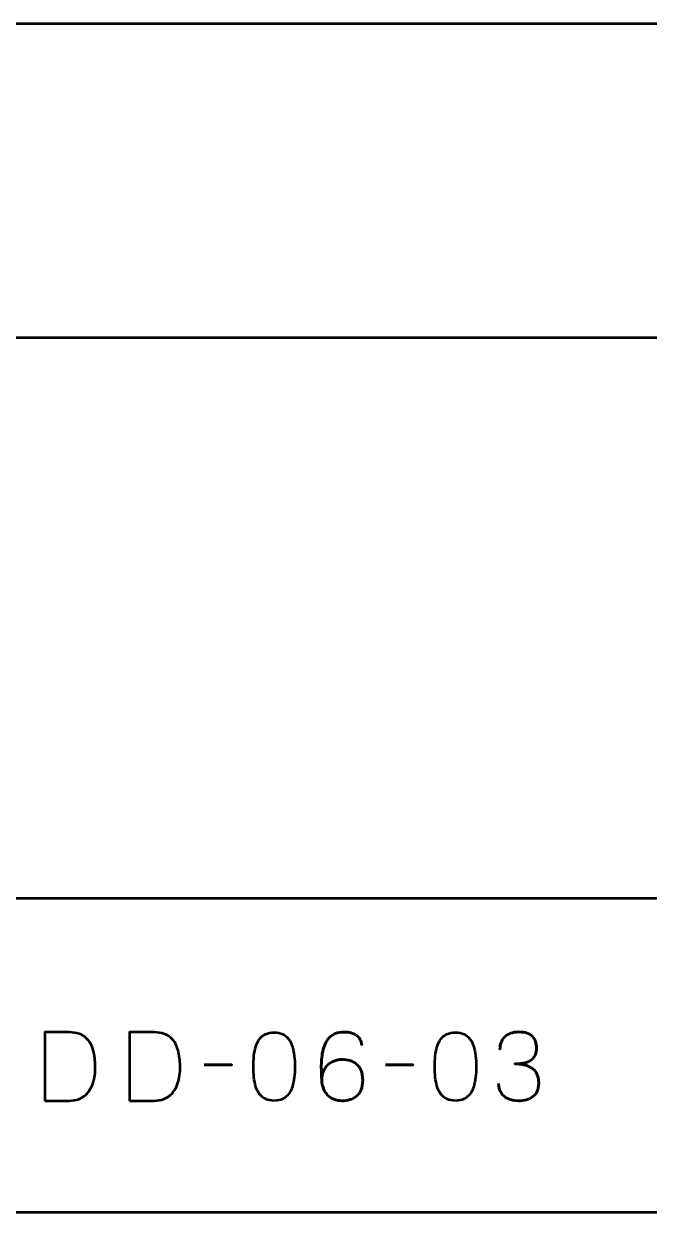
# Model space of a CAD drawing. Header units: centimetres. Extents: x -16.2 to -4.8, y -17.5 to -12.2.
# Drawn here: x -13.29 to -10.5, y -17.5 to -12.2 of the extents above; entities that cross this region are included whole.
import ezdxf

# ---------------------------------------------------------------- set-up
doc = ezdxf.new("R2010")
doc.units = ezdxf.units.CM
doc.header["$MEASUREMENT"] = 0
doc.layers.add('Layer 1', color=7, linetype='Continuous')

msp = doc.modelspace()

# ---------------------------------------------------------------- linework, layer by layer
at = {"layer": 'Layer 1', "color": 250, "lineweight": 53}
msp.add_lwpolyline([(-14.05002, -16.10001), (-6.95002, -16.10001), (-6.95002, -13.60001), (-14.05002, -13.60001), (-14.05002, -16.10001)], close=True, dxfattribs=at)
at = {"layer": 'Layer 1', "lineweight": 53}
msp.add_open_spline([(-15.64992, -12.19997), (-15.64992, -12.19997), (-5.34994, -12.19997), (-5.34994, -12.19997), (-5.34994, -12.19997), (-5.07294, -12.19997), (-4.84998, -12.42306), (-4.84998, -12.70006), (-4.84998, -12.70006), (-4.84998, -12.70006), (-4.84998, -16.99993), (-4.84998, -16.99993), (-4.84998, -16.99993), (-4.84998, -17.27707), (-5.07294, -17.50003), (-5.34994, -17.50003), (-5.34994, -17.50003), (-5.34994, -17.50003), (-15.64992, -17.50003), (-15.64992, -17.50003), (-15.64992, -17.50003), (-15.92692, -17.50003), (-16.15002, -17.27707), (-16.15002, -16.99993), (-16.15002, -16.99993), (-16.15002, -16.99993), (-16.15002, -12.70006), (-16.15002, -12.70006), (-16.15002, -12.70006), (-16.15002, -12.42306), (-15.92692, -12.19997), (-15.64992, -12.19997)], degree=3, knots=[0, 0, 0, 0, 0.125, 0.125, 0.125, 0.125, 0.25, 0.25, 0.25, 0.25, 0.375, 0.375, 0.375, 0.375, 0.5, 0.5, 0.5, 0.5, 0.625, 0.625, 0.625, 0.625, 0.75, 0.75, 0.75, 0.75, 0.875, 0.875, 0.875, 0.875, 1, 1, 1, 1], dxfattribs=at)
at = {"layer": 'Layer 1', "color": 202, "lineweight": 53}
for points, knots in [([(-13.19709, -17.00282), (-13.19709, -17.00282), (-13.19709, -16.6976), (-13.19709, -16.6976), (-13.19709, -16.6976), (-13.19709, -16.6976), (-13.08702, -16.6976), (-13.08702, -16.6976), (-13.08702, -16.6976), (-13.0703, -16.69767), (-13.05584, -16.69986), (-13.04363, -16.70416), (-13.04363, -16.70416), (-13.0315, -16.70846), (-13.0212, -16.71439), (-13.01287, -16.72187), (-13.01287, -16.72187), (-13.00448, -16.72942), (-12.9977, -16.7381), (-12.99241, -16.74783), (-12.99241, -16.74783), (-12.98712, -16.75764), (-12.98303, -16.76808), (-12.98013, -16.77916), (-12.98013, -16.77916), (-12.97724, -16.79017), (-12.9752, -16.80139), (-12.97393, -16.81274), (-12.97393, -16.81274), (-12.97266, -16.8241), (-12.97181, -16.83511), (-12.97146, -16.84576), (-12.97146, -16.84576), (-12.97096, -16.85642), (-12.97131, -16.86764), (-12.97244, -16.87942), (-12.97244, -16.87942), (-12.97357, -16.8912), (-12.97569, -16.90298), (-12.97886, -16.9147), (-12.97886, -16.9147), (-12.98197, -16.92641), (-12.98641, -16.93756), (-12.99213, -16.94807), (-12.99213, -16.94807), (-12.99777, -16.95865), (-13.00497, -16.96804), (-13.01358, -16.97622), (-13.01358, -16.97622), (-13.02226, -16.98441), (-13.03263, -16.9909), (-13.04476, -16.99562), (-13.04476, -16.99562), (-13.0569, -17.00035), (-13.07101, -17.00275), (-13.08702, -17.00282), (-13.08702, -17.00282), (-13.08702, -17.00282), (-13.19709, -17.00282), (-13.19709, -17.00282)], [0, 0, 0, 0, 0.0666667, 0.0666667, 0.0666667, 0.0666667, 0.1333333, 0.1333333, 0.1333333, 0.1333333, 0.2, 0.2, 0.2, 0.2, 0.2666667, 0.2666667, 0.2666667, 0.2666667, 0.3333333, 0.3333333, 0.3333333, 0.3333333, 0.4, 0.4, 0.4, 0.4, 0.4666667, 0.4666667, 0.4666667, 0.4666667, 0.5333333, 0.5333333, 0.5333333, 0.5333333, 0.6, 0.6, 0.6, 0.6, 0.6666667, 0.6666667, 0.6666667, 0.6666667, 0.7333333, 0.7333333, 0.7333333, 0.7333333, 0.8, 0.8, 0.8, 0.8, 0.8666667, 0.8666667, 0.8666667, 0.8666667, 0.9333333, 0.9333333, 0.9333333, 0.9333333, 1, 1, 1, 1]), ([(-13.19709, -17.00282), (-13.19709, -17.00282), (-13.19709, -16.6976), (-13.19709, -16.6976), (-13.19709, -16.6976), (-13.19709, -16.6976), (-13.08702, -16.6976), (-13.08702, -16.6976), (-13.08702, -16.6976), (-13.0703, -16.69767), (-13.05584, -16.69986), (-13.04363, -16.70416), (-13.04363, -16.70416), (-13.0315, -16.70846), (-13.0212, -16.71439), (-13.01287, -16.72187), (-13.01287, -16.72187), (-13.00448, -16.72942), (-12.9977, -16.7381), (-12.99241, -16.74783), (-12.99241, -16.74783), (-12.98712, -16.75764), (-12.98303, -16.76808), (-12.98013, -16.77916), (-12.98013, -16.77916), (-12.97724, -16.79017), (-12.9752, -16.80139), (-12.97393, -16.81274), (-12.97393, -16.81274), (-12.97266, -16.8241), (-12.97181, -16.83511), (-12.97146, -16.84576), (-12.97146, -16.84576), (-12.97096, -16.85642), (-12.97131, -16.86764), (-12.97244, -16.87942), (-12.97244, -16.87942), (-12.97357, -16.8912), (-12.97569, -16.90298), (-12.97886, -16.9147), (-12.97886, -16.9147), (-12.98197, -16.92641), (-12.98641, -16.93756), (-12.99213, -16.94807), (-12.99213, -16.94807), (-12.99777, -16.95865), (-13.00497, -16.96804), (-13.01358, -16.97622), (-13.01358, -16.97622), (-13.02226, -16.98441), (-13.03263, -16.9909), (-13.04476, -16.99562), (-13.04476, -16.99562), (-13.0569, -17.00035), (-13.07101, -17.00275), (-13.08702, -17.00282), (-13.08702, -17.00282), (-13.08702, -17.00282), (-13.19709, -17.00282), (-13.19709, -17.00282)], [0, 0, 0, 0, 0.0666667, 0.0666667, 0.0666667, 0.0666667, 0.1333333, 0.1333333, 0.1333333, 0.1333333, 0.2, 0.2, 0.2, 0.2, 0.2666667, 0.2666667, 0.2666667, 0.2666667, 0.3333333, 0.3333333, 0.3333333, 0.3333333, 0.4, 0.4, 0.4, 0.4, 0.4666667, 0.4666667, 0.4666667, 0.4666667, 0.5333333, 0.5333333, 0.5333333, 0.5333333, 0.6, 0.6, 0.6, 0.6, 0.6666667, 0.6666667, 0.6666667, 0.6666667, 0.7333333, 0.7333333, 0.7333333, 0.7333333, 0.8, 0.8, 0.8, 0.8, 0.8666667, 0.8666667, 0.8666667, 0.8666667, 0.9333333, 0.9333333, 0.9333333, 0.9333333, 1, 1, 1, 1]), ([(-12.81863, -17.00282), (-12.81863, -17.00282), (-12.81863, -16.6976), (-12.81863, -16.6976), (-12.81863, -16.6976), (-12.81863, -16.6976), (-12.70856, -16.6976), (-12.70856, -16.6976), (-12.70856, -16.6976), (-12.69184, -16.69767), (-12.67738, -16.69986), (-12.66517, -16.70416), (-12.66517, -16.70416), (-12.65304, -16.70846), (-12.64274, -16.71439), (-12.63441, -16.72187), (-12.63441, -16.72187), (-12.62602, -16.72942), (-12.61924, -16.7381), (-12.61395, -16.74783), (-12.61395, -16.74783), (-12.60866, -16.75764), (-12.60457, -16.76808), (-12.60167, -16.77916), (-12.60167, -16.77916), (-12.59878, -16.79017), (-12.59674, -16.80139), (-12.59547, -16.81274), (-12.59547, -16.81274), (-12.5942, -16.8241), (-12.59335, -16.83511), (-12.593, -16.84576), (-12.593, -16.84576), (-12.5925, -16.85642), (-12.59285, -16.86764), (-12.59398, -16.87942), (-12.59398, -16.87942), (-12.59511, -16.8912), (-12.59723, -16.90298), (-12.6004, -16.9147), (-12.6004, -16.9147), (-12.60351, -16.92641), (-12.60795, -16.93756), (-12.61367, -16.94807), (-12.61367, -16.94807), (-12.61931, -16.95865), (-12.62651, -16.96804), (-12.63512, -16.97622), (-12.63512, -16.97622), (-12.6438, -16.98441), (-12.65417, -16.9909), (-12.6663, -16.99562), (-12.6663, -16.99562), (-12.67844, -17.00035), (-12.69255, -17.00275), (-12.70856, -17.00282), (-12.70856, -17.00282), (-12.70856, -17.00282), (-12.81863, -17.00282), (-12.81863, -17.00282)], [0, 0, 0, 0, 0.0666667, 0.0666667, 0.0666667, 0.0666667, 0.1333333, 0.1333333, 0.1333333, 0.1333333, 0.2, 0.2, 0.2, 0.2, 0.2666667, 0.2666667, 0.2666667, 0.2666667, 0.3333333, 0.3333333, 0.3333333, 0.3333333, 0.4, 0.4, 0.4, 0.4, 0.4666667, 0.4666667, 0.4666667, 0.4666667, 0.5333333, 0.5333333, 0.5333333, 0.5333333, 0.6, 0.6, 0.6, 0.6, 0.6666667, 0.6666667, 0.6666667, 0.6666667, 0.7333333, 0.7333333, 0.7333333, 0.7333333, 0.8, 0.8, 0.8, 0.8, 0.8666667, 0.8666667, 0.8666667, 0.8666667, 0.9333333, 0.9333333, 0.9333333, 0.9333333, 1, 1, 1, 1]), ([(-12.81863, -17.00282), (-12.81863, -17.00282), (-12.81863, -16.6976), (-12.81863, -16.6976), (-12.81863, -16.6976), (-12.81863, -16.6976), (-12.70856, -16.6976), (-12.70856, -16.6976), (-12.70856, -16.6976), (-12.69184, -16.69767), (-12.67738, -16.69986), (-12.66517, -16.70416), (-12.66517, -16.70416), (-12.65304, -16.70846), (-12.64274, -16.71439), (-12.63441, -16.72187), (-12.63441, -16.72187), (-12.62602, -16.72942), (-12.61924, -16.7381), (-12.61395, -16.74783), (-12.61395, -16.74783), (-12.60866, -16.75764), (-12.60457, -16.76808), (-12.60167, -16.77916), (-12.60167, -16.77916), (-12.59878, -16.79017), (-12.59674, -16.80139), (-12.59547, -16.81274), (-12.59547, -16.81274), (-12.5942, -16.8241), (-12.59335, -16.83511), (-12.593, -16.84576), (-12.593, -16.84576), (-12.5925, -16.85642), (-12.59285, -16.86764), (-12.59398, -16.87942), (-12.59398, -16.87942), (-12.59511, -16.8912), (-12.59723, -16.90298), (-12.6004, -16.9147), (-12.6004, -16.9147), (-12.60351, -16.92641), (-12.60795, -16.93756), (-12.61367, -16.94807), (-12.61367, -16.94807), (-12.61931, -16.95865), (-12.62651, -16.96804), (-12.63512, -16.97622), (-12.63512, -16.97622), (-12.6438, -16.98441), (-12.65417, -16.9909), (-12.6663, -16.99562), (-12.6663, -16.99562), (-12.67844, -17.00035), (-12.69255, -17.00275), (-12.70856, -17.00282), (-12.70856, -17.00282), (-12.70856, -17.00282), (-12.81863, -17.00282), (-12.81863, -17.00282)], [0, 0, 0, 0, 0.0666667, 0.0666667, 0.0666667, 0.0666667, 0.1333333, 0.1333333, 0.1333333, 0.1333333, 0.2, 0.2, 0.2, 0.2, 0.2666667, 0.2666667, 0.2666667, 0.2666667, 0.3333333, 0.3333333, 0.3333333, 0.3333333, 0.4, 0.4, 0.4, 0.4, 0.4666667, 0.4666667, 0.4666667, 0.4666667, 0.5333333, 0.5333333, 0.5333333, 0.5333333, 0.6, 0.6, 0.6, 0.6, 0.6666667, 0.6666667, 0.6666667, 0.6666667, 0.7333333, 0.7333333, 0.7333333, 0.7333333, 0.8, 0.8, 0.8, 0.8, 0.8666667, 0.8666667, 0.8666667, 0.8666667, 0.9333333, 0.9333333, 0.9333333, 0.9333333, 1, 1, 1, 1]), ([(-12.17347, -17.00282), (-12.15866, -17.00275), (-12.14589, -17.00014), (-12.13523, -16.99506), (-12.13523, -16.99506), (-12.12465, -16.98998), (-12.11583, -16.98271), (-12.10878, -16.97347), (-12.10878, -16.97347), (-12.10179, -16.96416), (-12.09629, -16.95315), (-12.0922, -16.94045), (-12.0922, -16.94045), (-12.08817, -16.92775), (-12.08528, -16.91385), (-12.08366, -16.89861), (-12.08366, -16.89861), (-12.08196, -16.88337), (-12.08112, -16.86735), (-12.08119, -16.85042), (-12.08119, -16.85042), (-12.08112, -16.83356), (-12.08196, -16.81754), (-12.08366, -16.80237), (-12.08366, -16.80237), (-12.08528, -16.7872), (-12.08817, -16.77323), (-12.0922, -16.76053), (-12.0922, -16.76053), (-12.09629, -16.7479), (-12.10179, -16.7369), (-12.10878, -16.72751), (-12.10878, -16.72751), (-12.11583, -16.7182), (-12.12465, -16.71093), (-12.13523, -16.70585), (-12.13523, -16.70585), (-12.14589, -16.7007), (-12.15866, -16.69809), (-12.17347, -16.69802), (-12.17347, -16.69802), (-12.18829, -16.69809), (-12.20106, -16.7007), (-12.21172, -16.70585), (-12.21172, -16.70585), (-12.2223, -16.71093), (-12.23112, -16.7182), (-12.23817, -16.72751), (-12.23817, -16.72751), (-12.24516, -16.7369), (-12.25066, -16.7479), (-12.25475, -16.76053), (-12.25475, -16.76053), (-12.25878, -16.77323), (-12.26167, -16.7872), (-12.26329, -16.80237), (-12.26329, -16.80237), (-12.26498, -16.81754), (-12.26583, -16.83356), (-12.26576, -16.85042), (-12.26576, -16.85042), (-12.26583, -16.86735), (-12.26498, -16.88337), (-12.26329, -16.89861), (-12.26329, -16.89861), (-12.26167, -16.91385), (-12.25878, -16.92775), (-12.25475, -16.94045), (-12.25475, -16.94045), (-12.25066, -16.95315), (-12.24516, -16.96416), (-12.23817, -16.97347), (-12.23817, -16.97347), (-12.23112, -16.98271), (-12.2223, -16.98998), (-12.21172, -16.99506), (-12.21172, -16.99506), (-12.20106, -17.00014), (-12.18829, -17.00275), (-12.17347, -17.00282)], [0, 0, 0, 0, 0.05, 0.05, 0.05, 0.05, 0.1, 0.1, 0.1, 0.1, 0.15, 0.15, 0.15, 0.15, 0.2, 0.2, 0.2, 0.2, 0.25, 0.25, 0.25, 0.25, 0.3, 0.3, 0.3, 0.3, 0.35, 0.35, 0.35, 0.35, 0.4, 0.4, 0.4, 0.4, 0.45, 0.45, 0.45, 0.45, 0.5, 0.5, 0.5, 0.5, 0.55, 0.55, 0.55, 0.55, 0.6, 0.6, 0.6, 0.6, 0.65, 0.65, 0.65, 0.65, 0.7, 0.7, 0.7, 0.7, 0.75, 0.75, 0.75, 0.75, 0.8, 0.8, 0.8, 0.8, 0.85, 0.85, 0.85, 0.85, 0.9, 0.9, 0.9, 0.9, 0.95, 0.95, 0.95, 0.95, 1, 1, 1, 1]), ([(-12.17347, -17.00282), (-12.15866, -17.00275), (-12.14589, -17.00014), (-12.13523, -16.99506), (-12.13523, -16.99506), (-12.12465, -16.98998), (-12.11583, -16.98271), (-12.10878, -16.97347), (-12.10878, -16.97347), (-12.10179, -16.96416), (-12.09629, -16.95315), (-12.0922, -16.94045), (-12.0922, -16.94045), (-12.08817, -16.92775), (-12.08528, -16.91385), (-12.08366, -16.89861), (-12.08366, -16.89861), (-12.08196, -16.88337), (-12.08112, -16.86735), (-12.08119, -16.85042), (-12.08119, -16.85042), (-12.08112, -16.83356), (-12.08196, -16.81754), (-12.08366, -16.80237), (-12.08366, -16.80237), (-12.08528, -16.7872), (-12.08817, -16.77323), (-12.0922, -16.76053), (-12.0922, -16.76053), (-12.09629, -16.7479), (-12.10179, -16.7369), (-12.10878, -16.72751), (-12.10878, -16.72751), (-12.11583, -16.7182), (-12.12465, -16.71093), (-12.13523, -16.70585), (-12.13523, -16.70585), (-12.14589, -16.7007), (-12.15866, -16.69809), (-12.17347, -16.69802), (-12.17347, -16.69802), (-12.18829, -16.69809), (-12.20106, -16.7007), (-12.21172, -16.70585), (-12.21172, -16.70585), (-12.2223, -16.71093), (-12.23112, -16.7182), (-12.23817, -16.72751), (-12.23817, -16.72751), (-12.24516, -16.7369), (-12.25066, -16.7479), (-12.25475, -16.76053), (-12.25475, -16.76053), (-12.25878, -16.77323), (-12.26167, -16.7872), (-12.26329, -16.80237), (-12.26329, -16.80237), (-12.26498, -16.81754), (-12.26583, -16.83356), (-12.26576, -16.85042), (-12.26576, -16.85042), (-12.26583, -16.86735), (-12.26498, -16.88337), (-12.26329, -16.89861), (-12.26329, -16.89861), (-12.26167, -16.91385), (-12.25878, -16.92775), (-12.25475, -16.94045), (-12.25475, -16.94045), (-12.25066, -16.95315), (-12.24516, -16.96416), (-12.23817, -16.97347), (-12.23817, -16.97347), (-12.23112, -16.98271), (-12.2223, -16.98998), (-12.21172, -16.99506), (-12.21172, -16.99506), (-12.20106, -17.00014), (-12.18829, -17.00275), (-12.17347, -17.00282)], [0, 0, 0, 0, 0.05, 0.05, 0.05, 0.05, 0.1, 0.1, 0.1, 0.1, 0.15, 0.15, 0.15, 0.15, 0.2, 0.2, 0.2, 0.2, 0.25, 0.25, 0.25, 0.25, 0.3, 0.3, 0.3, 0.3, 0.35, 0.35, 0.35, 0.35, 0.4, 0.4, 0.4, 0.4, 0.45, 0.45, 0.45, 0.45, 0.5, 0.5, 0.5, 0.5, 0.55, 0.55, 0.55, 0.55, 0.6, 0.6, 0.6, 0.6, 0.65, 0.65, 0.65, 0.65, 0.7, 0.7, 0.7, 0.7, 0.75, 0.75, 0.75, 0.75, 0.8, 0.8, 0.8, 0.8, 0.85, 0.85, 0.85, 0.85, 0.9, 0.9, 0.9, 0.9, 0.95, 0.95, 0.95, 0.95, 1, 1, 1, 1]), ([(-11.96096, -16.91096), (-11.96089, -16.89713), (-11.95864, -16.88464), (-11.95412, -16.87335), (-11.95412, -16.87335), (-11.94968, -16.86213), (-11.9434, -16.85247), (-11.93528, -16.84435), (-11.93528, -16.84435), (-11.92724, -16.83631), (-11.91771, -16.8301), (-11.90685, -16.82573), (-11.90685, -16.82573), (-11.89598, -16.82135), (-11.88406, -16.81917), (-11.87122, -16.81909), (-11.87122, -16.81909), (-11.85831, -16.81902), (-11.84624, -16.82065), (-11.83502, -16.82389), (-11.83502, -16.82389), (-11.8238, -16.82707), (-11.814, -16.83229), (-11.80546, -16.83949), (-11.80546, -16.83949), (-11.79692, -16.84661), (-11.79022, -16.85607), (-11.78542, -16.86785), (-11.78542, -16.86785), (-11.78063, -16.87963), (-11.77816, -16.89395), (-11.77809, -16.91096), (-11.77809, -16.91096), (-11.77816, -16.92796), (-11.78063, -16.94228), (-11.78542, -16.95407), (-11.78542, -16.95407), (-11.79022, -16.96585), (-11.79692, -16.9753), (-11.80546, -16.98243), (-11.80546, -16.98243), (-11.814, -16.98963), (-11.8238, -16.99485), (-11.83502, -16.99802), (-11.83502, -16.99802), (-11.84624, -17.00127), (-11.85831, -17.00289), (-11.87122, -17.00282), (-11.87122, -17.00282), (-11.88406, -17.00275), (-11.89584, -17.00056), (-11.90664, -16.99619), (-11.90664, -16.99619), (-11.91736, -16.99181), (-11.92667, -16.9856), (-11.93465, -16.97749), (-11.93465, -16.97749), (-11.94262, -16.96945), (-11.9489, -16.95978), (-11.95341, -16.94849), (-11.95341, -16.94849), (-11.958, -16.93727), (-11.96047, -16.92479), (-11.96096, -16.91096), (-11.96096, -16.91096), (-11.96125, -16.90397), (-11.9616, -16.89565), (-11.96209, -16.88598), (-11.96209, -16.88598), (-11.96259, -16.87624), (-11.96287, -16.86566), (-11.96294, -16.8543), (-11.96294, -16.8543), (-11.96301, -16.84287), (-11.96266, -16.83109), (-11.96174, -16.81902), (-11.96174, -16.81902), (-11.96089, -16.80689), (-11.9592, -16.79496), (-11.95673, -16.78318), (-11.95673, -16.78318), (-11.95426, -16.77147), (-11.95073, -16.76039), (-11.94608, -16.75002), (-11.94608, -16.75002), (-11.94142, -16.73965), (-11.93542, -16.73048), (-11.92801, -16.7225), (-11.92801, -16.7225), (-11.92054, -16.71453), (-11.91143, -16.70825), (-11.90064, -16.70367), (-11.90064, -16.70367), (-11.88984, -16.69915), (-11.87707, -16.69682), (-11.86233, -16.69675), (-11.86233, -16.69675), (-11.84949, -16.69682), (-11.83862, -16.69809), (-11.82959, -16.70056), (-11.82959, -16.70056), (-11.82056, -16.70303), (-11.81315, -16.70635), (-11.80722, -16.71044), (-11.80722, -16.71044), (-11.80137, -16.7146), (-11.79671, -16.71912), (-11.79333, -16.72413), (-11.79333, -16.72413), (-11.78994, -16.72907), (-11.7874, -16.73408), (-11.78585, -16.73909), (-11.78585, -16.73909), (-11.78422, -16.74409), (-11.78317, -16.74875), (-11.78274, -16.75306), (-11.78274, -16.75306), (-11.78317, -16.74875), (-11.78422, -16.74409), (-11.78585, -16.73909), (-11.78585, -16.73909), (-11.7874, -16.73408), (-11.78994, -16.72907), (-11.79333, -16.72413), (-11.79333, -16.72413), (-11.79671, -16.71912), (-11.80137, -16.7146), (-11.80722, -16.71044), (-11.80722, -16.71044), (-11.81315, -16.70635), (-11.82056, -16.70303), (-11.82959, -16.70056), (-11.82959, -16.70056), (-11.83862, -16.69809), (-11.84949, -16.69682), (-11.86233, -16.69675), (-11.86233, -16.69675), (-11.87707, -16.69682), (-11.88984, -16.69915), (-11.90064, -16.70367), (-11.90064, -16.70367), (-11.91143, -16.70825), (-11.92054, -16.71453), (-11.92801, -16.7225), (-11.92801, -16.7225), (-11.93542, -16.73048), (-11.94142, -16.73965), (-11.94608, -16.75002), (-11.94608, -16.75002), (-11.95073, -16.76039), (-11.95426, -16.77147), (-11.95673, -16.78318), (-11.95673, -16.78318), (-11.9592, -16.79496), (-11.96089, -16.80689), (-11.96174, -16.81902), (-11.96174, -16.81902), (-11.96266, -16.83109), (-11.96301, -16.84287), (-11.96294, -16.8543), (-11.96294, -16.8543), (-11.96287, -16.86566), (-11.96259, -16.87624), (-11.96209, -16.88598), (-11.96209, -16.88598), (-11.9616, -16.89565), (-11.96125, -16.90397), (-11.96096, -16.91096), (-11.96096, -16.91096), (-11.96047, -16.92479), (-11.958, -16.93727), (-11.95341, -16.94849), (-11.95341, -16.94849), (-11.9489, -16.95978), (-11.94262, -16.96945), (-11.93465, -16.97749), (-11.93465, -16.97749), (-11.92667, -16.9856), (-11.91736, -16.99181), (-11.90664, -16.99619), (-11.90664, -16.99619), (-11.89584, -17.00056), (-11.88406, -17.00275), (-11.87122, -17.00282), (-11.87122, -17.00282), (-11.85831, -17.00289), (-11.84624, -17.00127), (-11.83502, -16.99802), (-11.83502, -16.99802), (-11.8238, -16.99485), (-11.814, -16.98963), (-11.80546, -16.98243), (-11.80546, -16.98243), (-11.79692, -16.9753), (-11.79022, -16.96585), (-11.78542, -16.95407), (-11.78542, -16.95407), (-11.78063, -16.94228), (-11.77816, -16.92796), (-11.77809, -16.91096), (-11.77809, -16.91096), (-11.77816, -16.89395), (-11.78063, -16.87963), (-11.78542, -16.86785), (-11.78542, -16.86785), (-11.79022, -16.85607), (-11.79692, -16.84661), (-11.80546, -16.83949), (-11.80546, -16.83949), (-11.814, -16.83229), (-11.8238, -16.82707), (-11.83502, -16.82389), (-11.83502, -16.82389), (-11.84624, -16.82065), (-11.85831, -16.81902), (-11.87122, -16.81909), (-11.87122, -16.81909), (-11.88406, -16.81917), (-11.89598, -16.82135), (-11.90685, -16.82573), (-11.90685, -16.82573), (-11.91771, -16.8301), (-11.92724, -16.83631), (-11.93528, -16.84435), (-11.93528, -16.84435), (-11.9434, -16.85247), (-11.94968, -16.86213), (-11.95412, -16.87335), (-11.95412, -16.87335), (-11.95864, -16.88464), (-11.96089, -16.89713), (-11.96096, -16.91096)], [0, 0, 0, 0, 0.0172414, 0.0172414, 0.0172414, 0.0172414, 0.0344828, 0.0344828, 0.0344828, 0.0344828, 0.0517241, 0.0517241, 0.0517241, 0.0517241, 0.0689655, 0.0689655, 0.0689655, 0.0689655, 0.0862069, 0.0862069, 0.0862069, 0.0862069, 0.1034483, 0.1034483, 0.1034483, 0.1034483, 0.1206897, 0.1206897, 0.1206897, 0.1206897, 0.137931, 0.137931, 0.137931, 0.137931, 0.1551724, 0.1551724, 0.1551724, 0.1551724, 0.1724138, 0.1724138, 0.1724138, 0.1724138, 0.1896552, 0.1896552, 0.1896552, 0.1896552, 0.2068966, 0.2068966, 0.2068966, 0.2068966, 0.2241379, 0.2241379, 0.2241379, 0.2241379, 0.2413793, 0.2413793, 0.2413793, 0.2413793, 0.2586207, 0.2586207, 0.2586207, 0.2586207, 0.2758621, 0.2758621, 0.2758621, 0.2758621, 0.2931034, 0.2931034, 0.2931034, 0.2931034, 0.3103448, 0.3103448, 0.3103448, 0.3103448, 0.3275862, 0.3275862, 0.3275862, 0.3275862, 0.3448276, 0.3448276, 0.3448276, 0.3448276, 0.362069, 0.362069, 0.362069, 0.362069, 0.3793103, 0.3793103, 0.3793103, 0.3793103, 0.3965517, 0.3965517, 0.3965517, 0.3965517, 0.4137931, 0.4137931, 0.4137931, 0.4137931, 0.4310345, 0.4310345, 0.4310345, 0.4310345, 0.4482759, 0.4482759, 0.4482759, 0.4482759, 0.4655172, 0.4655172, 0.4655172, 0.4655172, 0.4827586, 0.4827586, 0.4827586, 0.4827586, 0.5, 0.5, 0.5, 0.5, 0.5172414, 0.5172414, 0.5172414, 0.5172414, 0.5344828, 0.5344828, 0.5344828, 0.5344828, 0.5517241, 0.5517241, 0.5517241, 0.5517241, 0.5689655, 0.5689655, 0.5689655, 0.5689655, 0.5862069, 0.5862069, 0.5862069, 0.5862069, 0.6034483, 0.6034483, 0.6034483, 0.6034483, 0.6206897, 0.6206897, 0.6206897, 0.6206897, 0.637931, 0.637931, 0.637931, 0.637931, 0.6551724, 0.6551724, 0.6551724, 0.6551724, 0.6724138, 0.6724138, 0.6724138, 0.6724138, 0.6896552, 0.6896552, 0.6896552, 0.6896552, 0.7068966, 0.7068966, 0.7068966, 0.7068966, 0.7241379, 0.7241379, 0.7241379, 0.7241379, 0.7413793, 0.7413793, 0.7413793, 0.7413793, 0.7586207, 0.7586207, 0.7586207, 0.7586207, 0.7758621, 0.7758621, 0.7758621, 0.7758621, 0.7931034, 0.7931034, 0.7931034, 0.7931034, 0.8103448, 0.8103448, 0.8103448, 0.8103448, 0.8275862, 0.8275862, 0.8275862, 0.8275862, 0.8448276, 0.8448276, 0.8448276, 0.8448276, 0.862069, 0.862069, 0.862069, 0.862069, 0.8793103, 0.8793103, 0.8793103, 0.8793103, 0.8965517, 0.8965517, 0.8965517, 0.8965517, 0.9137931, 0.9137931, 0.9137931, 0.9137931, 0.9310345, 0.9310345, 0.9310345, 0.9310345, 0.9482759, 0.9482759, 0.9482759, 0.9482759, 0.9655172, 0.9655172, 0.9655172, 0.9655172, 0.9827586, 0.9827586, 0.9827586, 0.9827586, 1, 1, 1, 1]), ([(-11.36449, -17.00282), (-11.34968, -17.00275), (-11.33691, -17.00014), (-11.32625, -16.99506), (-11.32625, -16.99506), (-11.31567, -16.98998), (-11.30685, -16.98271), (-11.2998, -16.97347), (-11.2998, -16.97347), (-11.29281, -16.96416), (-11.28731, -16.95315), (-11.28322, -16.94045), (-11.28322, -16.94045), (-11.27919, -16.92775), (-11.2763, -16.91385), (-11.27468, -16.89861), (-11.27468, -16.89861), (-11.27298, -16.88337), (-11.27214, -16.86735), (-11.27221, -16.85042), (-11.27221, -16.85042), (-11.27214, -16.83356), (-11.27298, -16.81754), (-11.27468, -16.80237), (-11.27468, -16.80237), (-11.2763, -16.7872), (-11.27919, -16.77323), (-11.28322, -16.76053), (-11.28322, -16.76053), (-11.28731, -16.7479), (-11.29281, -16.7369), (-11.2998, -16.72751), (-11.2998, -16.72751), (-11.30685, -16.7182), (-11.31567, -16.71093), (-11.32625, -16.70585), (-11.32625, -16.70585), (-11.33691, -16.7007), (-11.34968, -16.69809), (-11.36449, -16.69802), (-11.36449, -16.69802), (-11.37931, -16.69809), (-11.39208, -16.7007), (-11.40274, -16.70585), (-11.40274, -16.70585), (-11.41332, -16.71093), (-11.42214, -16.7182), (-11.42919, -16.72751), (-11.42919, -16.72751), (-11.43618, -16.7369), (-11.44168, -16.7479), (-11.44577, -16.76053), (-11.44577, -16.76053), (-11.4498, -16.77323), (-11.45269, -16.7872), (-11.45431, -16.80237), (-11.45431, -16.80237), (-11.456, -16.81754), (-11.45685, -16.83356), (-11.45678, -16.85042), (-11.45678, -16.85042), (-11.45685, -16.86735), (-11.456, -16.88337), (-11.45431, -16.89861), (-11.45431, -16.89861), (-11.45269, -16.91385), (-11.4498, -16.92775), (-11.44577, -16.94045), (-11.44577, -16.94045), (-11.44168, -16.95315), (-11.43618, -16.96416), (-11.42919, -16.97347), (-11.42919, -16.97347), (-11.42214, -16.98271), (-11.41332, -16.98998), (-11.40274, -16.99506), (-11.40274, -16.99506), (-11.39208, -17.00014), (-11.37931, -17.00275), (-11.36449, -17.00282)], [0, 0, 0, 0, 0.05, 0.05, 0.05, 0.05, 0.1, 0.1, 0.1, 0.1, 0.15, 0.15, 0.15, 0.15, 0.2, 0.2, 0.2, 0.2, 0.25, 0.25, 0.25, 0.25, 0.3, 0.3, 0.3, 0.3, 0.35, 0.35, 0.35, 0.35, 0.4, 0.4, 0.4, 0.4, 0.45, 0.45, 0.45, 0.45, 0.5, 0.5, 0.5, 0.5, 0.55, 0.55, 0.55, 0.55, 0.6, 0.6, 0.6, 0.6, 0.65, 0.65, 0.65, 0.65, 0.7, 0.7, 0.7, 0.7, 0.75, 0.75, 0.75, 0.75, 0.8, 0.8, 0.8, 0.8, 0.85, 0.85, 0.85, 0.85, 0.9, 0.9, 0.9, 0.9, 0.95, 0.95, 0.95, 0.95, 1, 1, 1, 1]), ([(-11.36449, -17.00282), (-11.34968, -17.00275), (-11.33691, -17.00014), (-11.32625, -16.99506), (-11.32625, -16.99506), (-11.31567, -16.98998), (-11.30685, -16.98271), (-11.2998, -16.97347), (-11.2998, -16.97347), (-11.29281, -16.96416), (-11.28731, -16.95315), (-11.28322, -16.94045), (-11.28322, -16.94045), (-11.27919, -16.92775), (-11.2763, -16.91385), (-11.27468, -16.89861), (-11.27468, -16.89861), (-11.27298, -16.88337), (-11.27214, -16.86735), (-11.27221, -16.85042), (-11.27221, -16.85042), (-11.27214, -16.83356), (-11.27298, -16.81754), (-11.27468, -16.80237), (-11.27468, -16.80237), (-11.2763, -16.7872), (-11.27919, -16.77323), (-11.28322, -16.76053), (-11.28322, -16.76053), (-11.28731, -16.7479), (-11.29281, -16.7369), (-11.2998, -16.72751), (-11.2998, -16.72751), (-11.30685, -16.7182), (-11.31567, -16.71093), (-11.32625, -16.70585), (-11.32625, -16.70585), (-11.33691, -16.7007), (-11.34968, -16.69809), (-11.36449, -16.69802), (-11.36449, -16.69802), (-11.37931, -16.69809), (-11.39208, -16.7007), (-11.40274, -16.70585), (-11.40274, -16.70585), (-11.41332, -16.71093), (-11.42214, -16.7182), (-11.42919, -16.72751), (-11.42919, -16.72751), (-11.43618, -16.7369), (-11.44168, -16.7479), (-11.44577, -16.76053), (-11.44577, -16.76053), (-11.4498, -16.77323), (-11.45269, -16.7872), (-11.45431, -16.80237), (-11.45431, -16.80237), (-11.456, -16.81754), (-11.45685, -16.83356), (-11.45678, -16.85042), (-11.45678, -16.85042), (-11.45685, -16.86735), (-11.456, -16.88337), (-11.45431, -16.89861), (-11.45431, -16.89861), (-11.45269, -16.91385), (-11.4498, -16.92775), (-11.44577, -16.94045), (-11.44577, -16.94045), (-11.44168, -16.95315), (-11.43618, -16.96416), (-11.42919, -16.97347), (-11.42919, -16.97347), (-11.42214, -16.98271), (-11.41332, -16.98998), (-11.40274, -16.99506), (-11.40274, -16.99506), (-11.39208, -17.00014), (-11.37931, -17.00275), (-11.36449, -17.00282)], [0, 0, 0, 0, 0.05, 0.05, 0.05, 0.05, 0.1, 0.1, 0.1, 0.1, 0.15, 0.15, 0.15, 0.15, 0.2, 0.2, 0.2, 0.2, 0.25, 0.25, 0.25, 0.25, 0.3, 0.3, 0.3, 0.3, 0.35, 0.35, 0.35, 0.35, 0.4, 0.4, 0.4, 0.4, 0.45, 0.45, 0.45, 0.45, 0.5, 0.5, 0.5, 0.5, 0.55, 0.55, 0.55, 0.55, 0.6, 0.6, 0.6, 0.6, 0.65, 0.65, 0.65, 0.65, 0.7, 0.7, 0.7, 0.7, 0.75, 0.75, 0.75, 0.75, 0.8, 0.8, 0.8, 0.8, 0.85, 0.85, 0.85, 0.85, 0.9, 0.9, 0.9, 0.9, 0.95, 0.95, 0.95, 0.95, 1, 1, 1, 1]), ([(-11.17188, -16.9262), (-11.17181, -16.94144), (-11.16828, -16.9547), (-11.1613, -16.9662), (-11.1613, -16.9662), (-11.15431, -16.97763), (-11.14436, -16.98659), (-11.13138, -16.99301), (-11.13138, -16.99301), (-11.1184, -16.99943), (-11.10281, -17.00268), (-11.08467, -17.00282), (-11.08467, -17.00282), (-11.07106, -17.00282), (-11.05871, -17.00141), (-11.04749, -16.99845), (-11.04749, -16.99845), (-11.03634, -16.99548), (-11.02675, -16.9909), (-11.01863, -16.98462), (-11.01863, -16.98462), (-11.01052, -16.97834), (-11.00431, -16.97022), (-10.99987, -16.96035), (-10.99987, -16.96035), (-10.99549, -16.9504), (-10.99331, -16.93847), (-10.99324, -16.9245), (-10.99324, -16.9245), (-10.99316, -16.90588), (-10.99697, -16.89014), (-11.00452, -16.87737), (-11.00452, -16.87737), (-11.01207, -16.8646), (-11.02379, -16.85501), (-11.03952, -16.84845), (-11.03952, -16.84845), (-11.05525, -16.84188), (-11.07543, -16.83857), (-11.09991, -16.83857), (-11.09991, -16.83857), (-11.08164, -16.83864), (-11.06633, -16.83695), (-11.05384, -16.83349), (-11.05384, -16.83349), (-11.04142, -16.83003), (-11.03148, -16.82516), (-11.024, -16.81881), (-11.024, -16.81881), (-11.01652, -16.81253), (-11.01109, -16.80505), (-11.00784, -16.79645), (-11.00784, -16.79645), (-11.00452, -16.78791), (-11.0029, -16.77853), (-11.00297, -16.7683), (-11.00297, -16.7683), (-11.0029, -16.75806), (-11.00431, -16.74861), (-11.00713, -16.73986), (-11.00713, -16.73986), (-11.00989, -16.73111), (-11.0144, -16.72342), (-11.02054, -16.71686), (-11.02054, -16.71686), (-11.02668, -16.7103), (-11.03479, -16.70515), (-11.04474, -16.70148), (-11.04474, -16.70148), (-11.05476, -16.69781), (-11.06697, -16.69598), (-11.08129, -16.69591), (-11.08129, -16.69591), (-11.09554, -16.69598), (-11.10803, -16.69809), (-11.11861, -16.70219), (-11.11861, -16.70219), (-11.12927, -16.70628), (-11.13801, -16.71185), (-11.14507, -16.71898), (-11.14507, -16.71898), (-11.15205, -16.7261), (-11.15728, -16.73422), (-11.16073, -16.74339), (-11.16073, -16.74339), (-11.16426, -16.75256), (-11.16595, -16.7623), (-11.16595, -16.77253), (-11.16595, -16.77253), (-11.16595, -16.7623), (-11.16426, -16.75256), (-11.16073, -16.74339), (-11.16073, -16.74339), (-11.15728, -16.73422), (-11.15205, -16.7261), (-11.14507, -16.71898), (-11.14507, -16.71898), (-11.13801, -16.71185), (-11.12927, -16.70628), (-11.11861, -16.70219), (-11.11861, -16.70219), (-11.10803, -16.69809), (-11.09554, -16.69598), (-11.08129, -16.69591), (-11.08129, -16.69591), (-11.06697, -16.69598), (-11.05476, -16.69781), (-11.04474, -16.70148), (-11.04474, -16.70148), (-11.03479, -16.70515), (-11.02668, -16.7103), (-11.02054, -16.71686), (-11.02054, -16.71686), (-11.0144, -16.72342), (-11.00989, -16.73111), (-11.00713, -16.73986), (-11.00713, -16.73986), (-11.00431, -16.74861), (-11.0029, -16.75806), (-11.00297, -16.7683), (-11.00297, -16.7683), (-11.0029, -16.77853), (-11.00452, -16.78791), (-11.00784, -16.79645), (-11.00784, -16.79645), (-11.01109, -16.80505), (-11.01652, -16.81253), (-11.024, -16.81881), (-11.024, -16.81881), (-11.03148, -16.82516), (-11.04142, -16.83003), (-11.05384, -16.83349), (-11.05384, -16.83349), (-11.06633, -16.83695), (-11.08164, -16.83864), (-11.09991, -16.83857), (-11.09991, -16.83857), (-11.07543, -16.83857), (-11.05525, -16.84188), (-11.03952, -16.84845), (-11.03952, -16.84845), (-11.02379, -16.85501), (-11.01207, -16.8646), (-11.00452, -16.87737), (-11.00452, -16.87737), (-10.99697, -16.89014), (-10.99316, -16.90588), (-10.99324, -16.9245), (-10.99324, -16.9245), (-10.99331, -16.93847), (-10.99549, -16.9504), (-10.99987, -16.96035), (-10.99987, -16.96035), (-11.00431, -16.97022), (-11.01052, -16.97834), (-11.01863, -16.98462), (-11.01863, -16.98462), (-11.02675, -16.9909), (-11.03634, -16.99548), (-11.04749, -16.99845), (-11.04749, -16.99845), (-11.05871, -17.00141), (-11.07106, -17.00282), (-11.08467, -17.00282), (-11.08467, -17.00282), (-11.10281, -17.00268), (-11.1184, -16.99943), (-11.13138, -16.99301), (-11.13138, -16.99301), (-11.14436, -16.98659), (-11.15431, -16.97763), (-11.1613, -16.9662), (-11.1613, -16.9662), (-11.16828, -16.9547), (-11.17181, -16.94144), (-11.17188, -16.9262)], [0, 0, 0, 0, 0.0227273, 0.0227273, 0.0227273, 0.0227273, 0.0454545, 0.0454545, 0.0454545, 0.0454545, 0.0681818, 0.0681818, 0.0681818, 0.0681818, 0.0909091, 0.0909091, 0.0909091, 0.0909091, 0.1136364, 0.1136364, 0.1136364, 0.1136364, 0.1363636, 0.1363636, 0.1363636, 0.1363636, 0.1590909, 0.1590909, 0.1590909, 0.1590909, 0.1818182, 0.1818182, 0.1818182, 0.1818182, 0.2045455, 0.2045455, 0.2045455, 0.2045455, 0.2272727, 0.2272727, 0.2272727, 0.2272727, 0.25, 0.25, 0.25, 0.25, 0.2727273, 0.2727273, 0.2727273, 0.2727273, 0.2954545, 0.2954545, 0.2954545, 0.2954545, 0.3181818, 0.3181818, 0.3181818, 0.3181818, 0.3409091, 0.3409091, 0.3409091, 0.3409091, 0.3636364, 0.3636364, 0.3636364, 0.3636364, 0.3863636, 0.3863636, 0.3863636, 0.3863636, 0.4090909, 0.4090909, 0.4090909, 0.4090909, 0.4318182, 0.4318182, 0.4318182, 0.4318182, 0.4545455, 0.4545455, 0.4545455, 0.4545455, 0.4772727, 0.4772727, 0.4772727, 0.4772727, 0.5, 0.5, 0.5, 0.5, 0.5227273, 0.5227273, 0.5227273, 0.5227273, 0.5454545, 0.5454545, 0.5454545, 0.5454545, 0.5681818, 0.5681818, 0.5681818, 0.5681818, 0.5909091, 0.5909091, 0.5909091, 0.5909091, 0.6136364, 0.6136364, 0.6136364, 0.6136364, 0.6363636, 0.6363636, 0.6363636, 0.6363636, 0.6590909, 0.6590909, 0.6590909, 0.6590909, 0.6818182, 0.6818182, 0.6818182, 0.6818182, 0.7045455, 0.7045455, 0.7045455, 0.7045455, 0.7272727, 0.7272727, 0.7272727, 0.7272727, 0.75, 0.75, 0.75, 0.75, 0.7727273, 0.7727273, 0.7727273, 0.7727273, 0.7954545, 0.7954545, 0.7954545, 0.7954545, 0.8181818, 0.8181818, 0.8181818, 0.8181818, 0.8409091, 0.8409091, 0.8409091, 0.8409091, 0.8636364, 0.8636364, 0.8636364, 0.8636364, 0.8863636, 0.8863636, 0.8863636, 0.8863636, 0.9090909, 0.9090909, 0.9090909, 0.9090909, 0.9318182, 0.9318182, 0.9318182, 0.9318182, 0.9545455, 0.9545455, 0.9545455, 0.9545455, 0.9772727, 0.9772727, 0.9772727, 0.9772727, 1, 1, 1, 1]), ([(-12.48589, -16.84322), (-12.48589, -16.84322), (-12.3627, -16.84322), (-12.3627, -16.84322), (-12.3627, -16.84322), (-12.3627, -16.84322), (-12.48589, -16.84322), (-12.48589, -16.84322)], [0, 0, 0, 0, 0.5, 0.5, 0.5, 0.5, 1, 1, 1, 1]), ([(-11.67691, -16.84322), (-11.67691, -16.84322), (-11.55372, -16.84322), (-11.55372, -16.84322), (-11.55372, -16.84322), (-11.55372, -16.84322), (-11.67691, -16.84322), (-11.67691, -16.84322)], [0, 0, 0, 0, 0.5, 0.5, 0.5, 0.5, 1, 1, 1, 1])]:
    msp.add_open_spline(points, degree=3, knots=knots, dxfattribs=at)

doc.saveas('drawing.dxf')
